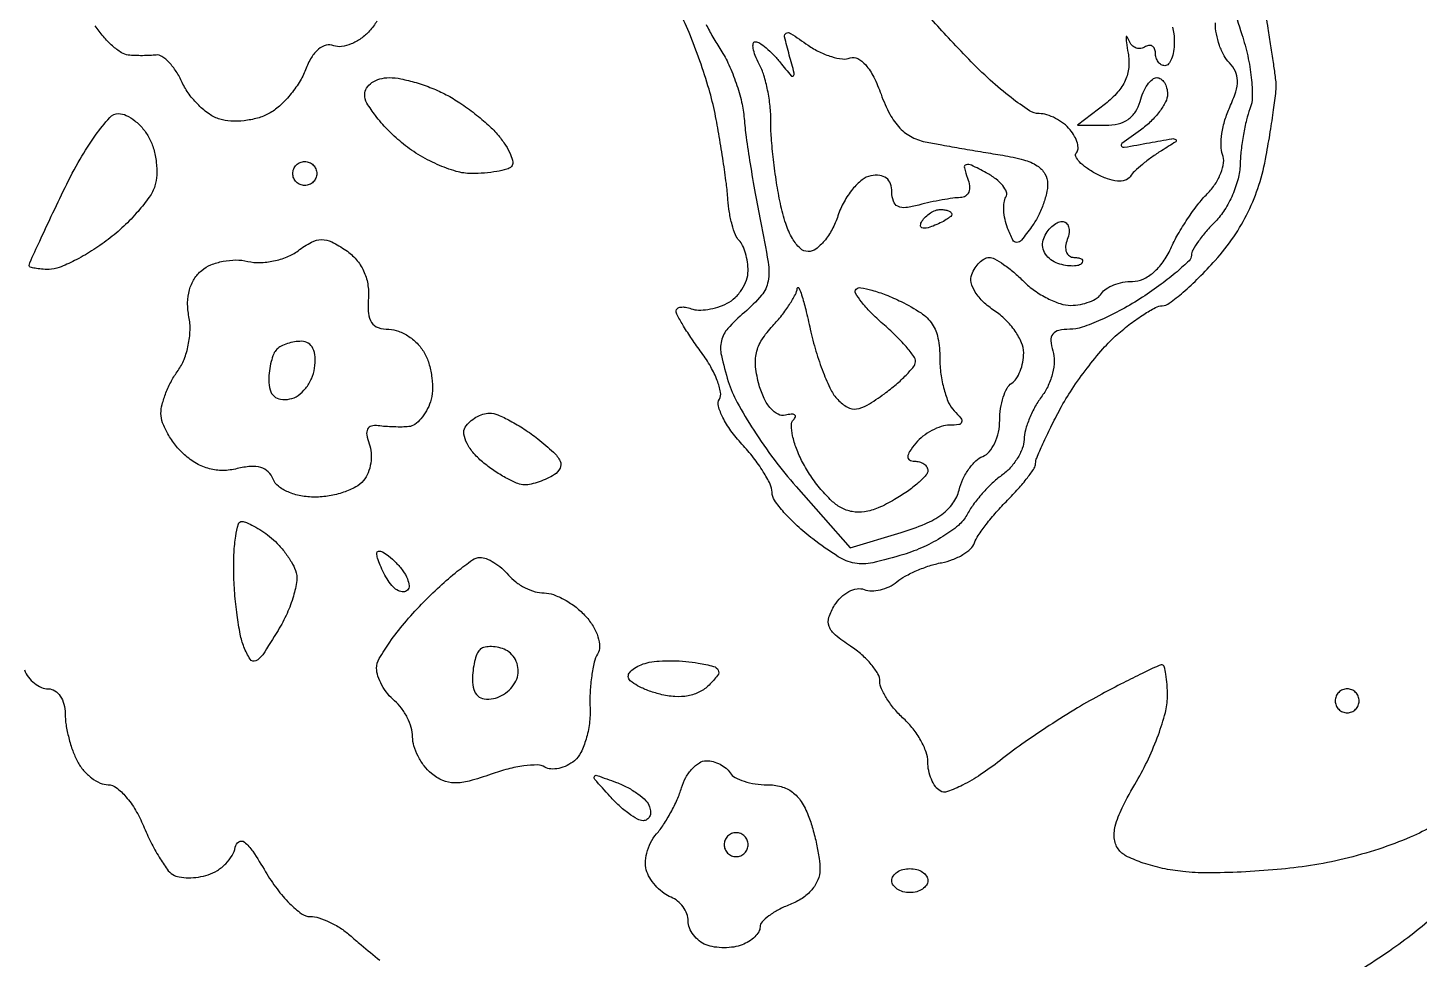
# Model space of a CAD drawing. Extents: x 0 to 102, y 0 to 135.
# Drawn here: x 14.63 to 24.45, y 95.64 to 102.21 of the extents above; entities that cross this region are included whole.
import ezdxf

# ---------------------------------------------------------------- set-up
doc = ezdxf.new("R2010")
doc.units = 0
doc.header["$MEASUREMENT"] = 0

msp = doc.modelspace()

# ---------------------------------------------------------------- linework, layer by layer
for points in [[(23.133774, 102.376691, 0.012498), (23.197973, 102.163922, -0.025422), (23.239732, 102.011379, -0.026966), (23.264813, 101.85835, -0.028181), (23.271799, 101.724611, -0.092708), (23.25526, 101.638171, 0.034144), (23.230655, 101.560199, 0.01597), (23.209042, 101.456497, 0.015739), (23.193219, 101.345866, 0.021262), (23.186346, 101.24505, -0.058827), (23.171732, 101.143603, -0.037626), (23.132444, 101.031038, -0.037499), (23.07643, 100.925, -0.056171), (23.0112, 100.8432, 0.018929), (22.946419, 100.773319, 0.023304), (22.891702, 100.703266, 0.022636), (22.851962, 100.641433, 0.132254), (22.842, 100.604428, -0.203526), (22.825891, 100.566492, -0.014954), (22.740365, 100.48875, -0.018922), (22.628561, 100.400171, -0.013122), (22.496008, 100.308328, -0.019981), (22.351268, 100.22162, -0.021044), (22.202504, 100.148343, -0.021245), (22.06952, 100.096284, -0.082849), (21.982707, 100.0818, 0.052211), (21.90597, 100.073765, 0.176766), (21.86393, 100.047492, 0.18595), (21.849927, 100.001343, 0.058626), (21.863796, 99.929312, -0.087054), (21.873263, 99.858903, -0.048974), (21.861374, 99.773219, -0.046926), (21.831676, 99.686384, -0.056106), (21.787587, 99.612062, 0.035296), (21.73969, 99.538467, 0.028628), (21.698794, 99.453618, 0.029498), (21.670113, 99.370676, 0.063878), (21.660291, 99.304047, -0.087598), (21.647961, 99.241138, -0.047501), (21.612632, 99.170402, -0.04538), (21.561622, 99.103141, -0.05357), (21.501826, 99.050247, 0.036084), (21.435592, 98.995658, 0.021948), (21.365268, 98.922471, 0.021942), (21.30158, 98.843339, 0.035843), (21.255695, 98.7705, -0.096639), (21.196627, 98.697929, -0.03418), (21.087592, 98.618995, -0.032403), (20.95284, 98.546515, -0.032742), (20.810314, 98.492339, -0.019505), (20.5914, 98.434389, -0.097686), (20.465193, 98.431231, -0.099919), (20.348621, 98.476299, -0.020883), (20.168145, 98.602395, -0.022433), (20.058208, 98.69433, -0.02808), (19.965349, 98.789458, -0.028394), (19.89846, 98.87557, -0.152066), (19.881, 98.931652, 0.114989), (19.867708, 98.988686, 0.025389), (19.818467, 99.076984, 0.02512), (19.74961, 99.175565, 0.021871), (19.668121, 99.271593, -0.029478), (19.590527, 99.365901, -0.040869), (19.533532, 99.459316, -0.04672), (19.50218, 99.53949, -0.211306), (19.508884, 99.58809, 0.188644), (19.517896, 99.637426, 0.043054), (19.49414, 99.720574, 0.038739), (19.448026, 99.818074, 0.029362), (19.383364, 99.917217, -0.009648), (19.314739, 100.013884, -0.013104), (19.256829, 100.103867, -0.010016), (19.212453, 100.180374, -0.12707), (19.2042, 100.212324, -0.238383), (19.212776, 100.229289, -0.124425), (19.235264, 100.238459, -0.078198), (19.269421, 100.237895, -0.042954), (19.30995, 100.227182, 0.083996), (19.36107, 100.218054, 0.039666), (19.428126, 100.22277, 0.037846), (19.499292, 100.239069, 0.043585), (19.56375, 100.265408, 0.072677), (19.62037, 100.305841, 0.05761), (19.66831, 100.363872, 0.058784), (19.700825, 100.42984, 0.085334), (19.7118, 100.493677, 0.037164), (19.707119, 100.556572, 0.034429), (19.693162, 100.619752, 0.036258), (19.672731, 100.67424, 0.088777), (19.64835, 100.70925, -0.103567), (19.62283, 100.748287, -0.026501), (19.598986, 100.820332, -0.02584), (19.580002, 100.907282, -0.023679), (19.569402, 100.9983, 0.014703), (19.558329, 101.110937, 0.005384), (19.536287, 101.269461, 0.005332), (19.508464, 101.442309, 0.006363), (19.478432, 101.6046, 0.022595), (19.436287, 101.776152, 0.013117), (19.371085, 101.978097, 0.013096), (19.29495, 102.177501, 0.02147), (19.218979, 102.34148, -0.01119)], [(24.55321, 96.583026, -0.041031), (24.387458, 96.496506, -0.020342), (24.165164, 96.413243, -0.019671), (23.920325, 96.34327, -0.022958), (23.682994, 96.296857, -0.013898), (23.448273, 96.268692, -0.011029), (23.193497, 96.250938, -0.011186), (22.95639, 96.244975, -0.027227), (22.781791, 96.254004, -0.026117), (22.63848, 96.276886, -0.028456), (22.50247, 96.314154, -0.029569), (22.390894, 96.359169, -0.109303), (22.331263, 96.40548, -0.142011), (22.2986, 96.480511, -0.09477), (22.304305, 96.574662, -0.054819), (22.352401, 96.702819, -0.015385), (22.454922, 96.890786, 0.023353), (22.538318, 97.049656, 0.021694), (22.608798, 97.219513, 0.022259), (22.658131, 97.37598, 0.065321), (22.6728, 97.487783, 0.01579), (22.670073, 97.57412, 0.025814), (22.661689, 97.646842, 0.023644), (22.649806, 97.701611, 0.339691), (22.634977, 97.713, 0.110596), (22.608776, 97.707133, 0.002611), (22.494656, 97.652594, 0.005633), (22.361348, 97.586164, 0.003779), (22.210404, 97.507364, 0.013978), (22.038, 97.409419, 0.0084), (21.838761, 97.284118, 0.008408), (21.644658, 97.152741, 0.014507), (21.488329, 97.036143, -0.02082), (21.353608, 96.938284, -0.029958), (21.226212, 96.864206, -0.029991), (21.119665, 96.818299, -0.228989), (21.066901, 96.823773, -0.103277), (21.033902, 96.855098, -0.05173), (21.006092, 96.905739, -0.048233), (20.987184, 96.966337, -0.05156), (20.9808, 97.028081, 0.086738), (20.968761, 97.096957, 0.040394), (20.931098, 97.179772, 0.038419), (20.876345, 97.262551, 0.043542), (20.8116, 97.3323, -0.032896), (20.74685, 97.399147, -0.03386), (20.692102, 97.473296, -0.035963), (20.653926, 97.543777, -0.106529), (20.6424, 97.597262, 0.132868), (20.628245, 97.649588, 0.042264), (20.581389, 97.716223, 0.038776), (20.514185, 97.78486, 0.034613), (20.434703, 97.845188, -0.027459), (20.328399, 97.923503, -0.128824), (20.284367, 97.98457, -0.173371), (20.282743, 98.04914, -0.060088), (20.322882, 98.134797, -0.062231), (20.367965, 98.190257, -0.069683), (20.423758, 98.230494, -0.079575), (20.481308, 98.250004, -0.134411), (20.531656, 98.244994, 0.09345), (20.583486, 98.23556, 0.056045), (20.645816, 98.242967, 0.053475), (20.708537, 98.26495, 0.062272), (20.761746, 98.298931, -0.048406), (20.820787, 98.338976, -0.023498), (20.902881, 98.378861, -0.023054), (20.992978, 98.412689, -0.030716), (21.077639, 98.434457, 0.042473), (21.156171, 98.456627, 0.045497), (21.227939, 98.491381, 0.05025), (21.283198, 98.532724, 0.127258), (21.310268, 98.574505, -0.068333), (21.335841, 98.626353, -0.016072), (21.392686, 98.704845, -0.016261), (21.464528, 98.791632, -0.015356), (21.543198, 98.875289, 0.014162), (21.619411, 98.955946, 0.018805), (21.683743, 99.033711, 0.016344), (21.73185, 99.100974, 0.148112), (21.7422, 99.135148, -0.099131), (21.749876, 99.173486, -0.007148), (21.793177, 99.273242, -0.0098), (21.849269, 99.391337, -0.007246), (21.91574, 99.519794, -0.023912), (21.998825, 99.658457, -0.016459), (22.105369, 99.807524, -0.016628), (22.217644, 99.944473, -0.032228), (22.31759, 100.044618, -0.017368), (22.411613, 100.121781, -0.020869), (22.505325, 100.187384, -0.020071), (22.587608, 100.235473, -0.115286), (22.636084, 100.248327, 0.15422), (22.686056, 100.26576, 0.016519), (22.783116, 100.343407, 0.019095), (22.894737, 100.446551, 0.014254), (23.00998, 100.56825, 0.032303), (23.141144, 100.735497, 0.036912), (23.243319, 100.911211, 0.036792), (23.3188, 101.100547, 0.031718), (23.370216, 101.3085, 0.00457), (23.399056, 101.476674, 0.005845), (23.422387, 101.632095, 0.004595), (23.439189, 101.762515, 0.048598), (23.440358, 101.8161, 0.014866), (23.435098, 101.865996, 0.002248), (23.42116, 101.96543, 0.002519), (23.403581, 102.082698, 0.002176), (23.383967, 102.205658, -0.029541), (23.366246, 102.376311, -0.097975)], [(22.70783, 102.213806, -0.052834), (22.717923, 102.166776, -0.026466), (22.721143, 102.105989, -0.0389), (22.71628, 102.043576, -0.057994), (22.701617, 101.990878, -0.076248), (22.680118, 101.954967, -0.223398), (22.654671, 101.943, -0.133764), (22.629323, 101.949905, -0.100481), (22.607726, 101.969318, -0.087379), (22.593194, 101.998357, -0.072548), (22.5882, 102.032593, 0.097991), (22.582176, 102.063036, 0.175397), (22.56523, 102.081671, 0.170132), (22.539848, 102.085469, 0.091518), (22.510003, 102.073857, -0.128497), (22.477373, 102.063836, -0.129263), (22.444093, 102.071093, -0.112347), (22.415238, 102.09518, -0.080982), (22.395437, 102.132314, 0.094124), (22.385943, 102.149054, 0.695704), (22.380241, 102.146983, 0.037534), (22.383018, 102.106469, 0.006879), (22.394776, 102.032295, -0.065079), (22.398975, 101.929949, -0.083333), (22.375198, 101.838832, -0.076864), (22.320953, 101.755119, -0.046693), (22.234392, 101.674626), (22.0383, 101.523762), (22.23657, 101.521881, 0.063029), (22.324138, 101.532121, 0.090656), (22.395142, 101.564095, 0.09672), (22.447076, 101.617224, 0.081531), (22.479087, 101.6892, -0.038887), (22.501524, 101.75396, -0.050447), (22.532289, 101.808697, -0.059916), (22.566248, 101.84645, -0.181596), (22.598067, 101.8584, -0.153721), (22.626569, 101.849425, -0.097972), (22.650847, 101.824154, -0.080523), (22.667229, 101.786395, -0.062243), (22.6728, 101.741819, -0.11945), (22.659647, 101.687546, -0.042305), (22.616885, 101.619356, -0.039064), (22.555287, 101.549514, -0.036888), (22.48245, 101.488635, 0.003066), (22.350871, 101.392981, 0.408821), (22.347994, 101.37514, 0.289878), (22.367961, 101.366928, 0.002284), (22.5459, 101.399056, -0.003051), (22.70388, 101.427331, -0.192984), (22.730943, 101.421554, -0.537253), (22.730836, 101.405724, -0.006872), (22.6305, 101.34222, 0.0179), (22.56186, 101.296626, 0.017066), (22.495524, 101.245541, 0.017293), (22.440089, 101.196432, 0.056423), (22.408609, 101.158946, -0.18033), (22.373943, 101.133768, -0.089671), (22.319107, 101.128682, -0.064895), (22.248764, 101.144116, -0.036466), (22.168713, 101.17972, -0.029673), (22.100442, 101.221645, -0.053109), (22.050838, 101.264817, -0.080022), (22.025615, 101.302587, -0.313312), (22.03032, 101.32872, 0.190562), (22.042042, 101.35578, 0.076383), (22.037115, 101.396544, 0.060728), (22.017374, 101.444019, 0.044367), (21.984907, 101.491066, 0.056335), (21.939697, 101.534514, 0.043379), (21.88191, 101.571249, 0.044512), (21.820989, 101.596334, 0.075551), (21.766595, 101.6046, -0.147336), (21.698037, 101.62525, -0.018101), (21.569345, 101.717385, -0.020153), (21.421324, 101.841513, -0.015381), (21.269354, 101.988547, -0.004749), (21.126337, 102.138525, -0.007319), (21.005814, 102.271182, -0.003008)], [(17.090583, 102.258174, -0.050605), (17.038951, 102.188017, -0.054338), (16.978623, 102.13439, -0.057112), (16.909118, 102.096057, -0.063716), (16.841305, 102.077826, -0.126108), (16.786327, 102.084205, 0.155821), (16.732139, 102.087311, 0.11377), (16.678257, 102.059364, 0.082071), (16.628479, 102.000504, 0.043751), (16.586825, 101.914444, -0.048438), (16.542607, 101.825223, -0.034634), (16.477276, 101.734892, -0.035171), (16.402189, 101.65679, -0.060918), (16.328654, 101.605057, -0.054873), (16.248541, 101.572895, -0.039334), (16.153761, 101.554323, -0.039893), (16.059454, 101.551009, -0.065773), (15.981047, 101.564951, -0.075299), (15.908701, 101.600583, -0.041802), (15.832768, 101.663447, -0.040547), (15.764929, 101.74163, -0.05157), (15.71662, 101.823972, 0.036672), (15.674158, 101.901544, 0.046953), (15.623747, 101.965438, 0.054644), (15.573241, 102.007961, 0.17809), (15.531427, 102.018111, -0.018142), (15.488763, 102.014773, -0.009766), (15.436012, 102.013599, -0.009714), (15.382131, 102.014498, -0.015037), (15.3357, 102.017576, -0.121509), (15.287015, 102.034694, -0.036812), (15.224393, 102.082649, -0.034462), (15.1597, 102.14873, -0.031472), (15.102544, 102.225023, -0.043326)], [(19.416124, 102.23446, 0.018045), (19.463162, 102.144502, 0.01554), (19.518843, 102.053473, -0.038671), (19.576023, 101.949482, -0.023987), (19.627405, 101.819889, -0.024008), (19.666044, 101.686268, -0.039413), (19.684176, 101.57, 0.015269), (19.698266, 101.438147, 0.005317), (19.726363, 101.249201, 0.005275), (19.761725, 101.04171, 0.006126), (19.799858, 100.845133, -0.010228), (19.853697, 100.554873, -0.08478), (19.852868, 100.421351, -0.133341), (19.806107, 100.322147, -0.038727), (19.685769, 100.201235, 0.03072), (19.568844, 100.08745, 0.127737), (19.523477, 100.001047, 0.11241), (19.522906, 99.897529, 0.021246), (19.571949, 99.713798, 0.049759), (19.63481, 99.566261, 0.017827), (19.752053, 99.369717, 0.017481), (19.896823, 99.161904, 0.019793), (20.050175, 98.97343), (20.432342, 98.539967), (20.793062, 98.648041, 0.026565), (20.961691, 98.708492, 0.058817), (21.080435, 98.775667, 0.078292), (21.158246, 98.853977, 0.095295), (21.201826, 98.947536, -0.0477), (21.229036, 99.024157, -0.044472), (21.270791, 99.096171, -0.047528), (21.31995, 99.153443, -0.100357), (21.369135, 99.184723, 0.129112), (21.414805, 99.217549, 0.063383), (21.453366, 99.278487, 0.05653), (21.479539, 99.356254, 0.052977), (21.4884, 99.439652, -0.037171), (21.494646, 99.523549, -0.041106), (21.513251, 99.602732, -0.045117), (21.540465, 99.666542, -0.131736), (21.573, 99.7011, 0.110434), (21.605445, 99.732786, 0.050458), (21.632749, 99.78569, 0.046555), (21.651332, 99.849698, 0.047416), (21.6576, 99.915643, 0.102255), (21.64273, 99.987591, 0.049775), (21.596972, 100.069962, 0.046462), (21.530161, 100.149379, 0.049666), (21.451205, 100.213134, -0.044617), (21.372598, 100.275311, -0.063322), (21.316203, 100.34421, -0.078614), (21.287583, 100.411425, -0.154219), (21.291056, 100.468885, -0.050813), (21.314353, 100.514981, -0.055355), (21.34591, 100.553999, -0.062456), (21.380543, 100.580622, -0.133438), (21.412851, 100.5894, -0.127445), (21.452416, 100.579149, -0.024463), (21.51591, 100.539697, -0.024628), (21.58728, 100.484976, -0.02051), (21.6576, 100.4202, 0.042674), (21.73446, 100.355449, 0.036313), (21.825333, 100.300703, 0.037888), (21.915955, 100.26304, 0.079703), (21.991007, 100.251, 0.046881), (22.057698, 100.257267, 0.046318), (22.122337, 100.275851, 0.050262), (22.175688, 100.303151, 0.111412), (22.2075, 100.3356, -0.112313), (22.239428, 100.368052, -0.050076), (22.293195, 100.395349, -0.046098), (22.358421, 100.413934, -0.046395), (22.425807, 100.4202, 0.107801), (22.500225, 100.436433, 0.069936), (22.574695, 100.484081, 0.061198), (22.642154, 100.558004, 0.048905), (22.695764, 100.65169, -0.024978), (22.746808, 100.751692, -0.01669), (22.81458, 100.860931, -0.016825), (22.887569, 100.962673, -0.031437), (22.954291, 101.038931, 0.04991), (23.009968, 101.107511, 0.052672), (23.049791, 101.18458, 0.058646), (23.068959, 101.258253, 0.126615), (23.062312, 101.316044, -0.093399), (23.051127, 101.377455, -0.035902), (23.057902, 101.464263, -0.033996), (23.07903, 101.559813, -0.0355), (23.112696, 101.650197, 0.028291), (23.154869, 101.758621, 0.080591), (23.167221, 101.838428, 0.110207), (23.152314, 101.903023, 0.08497), (23.110425, 101.962215, -0.073693), (23.072377, 102.013501, -0.038625), (23.040347, 102.086408, -0.037382), (23.018508, 102.167847, -0.046853), (23.0112, 102.245661, 0.050629)], [(14.602551, 97.677619, 0.070559), (14.630986, 97.62646, 0.063449), (14.673436, 97.583109, 0.066819), (14.722862, 97.553768, 0.100912), (14.771751, 97.5438, -0.146605), (14.816693, 97.530333, -0.099129), (14.854982, 97.492464, -0.082973), (14.880792, 97.435847, -0.065635), (14.8896, 97.369038, 0.039954), (14.895906, 97.290254, 0.023381), (14.915326, 97.197544, 0.023279), (14.943618, 97.106014, 0.03628), (14.977177, 97.030638, 0.055458), (15.020197, 96.968051, 0.05231), (15.076698, 96.915069, 0.056309), (15.137487, 96.87894, 0.106335), (15.192993, 96.867, -0.167374), (15.250643, 96.847146, -0.049399), (15.319195, 96.78172, -0.043544), (15.386668, 96.687802, -0.035057), (15.442535, 96.576685, 0.017198), (15.495332, 96.461615, 0.019833), (15.553654, 96.355921, 0.019315), (15.609545, 96.271079, 0.099347), (15.650475, 96.232824, 0.096325), (15.695224, 96.215903, 0.040575), (15.759547, 96.210205, 0.038191), (15.831347, 96.215174, 0.040495), (15.900119, 96.231014, 0.067075), (15.964508, 96.261428, 0.055316), (16.023331, 96.309558, 0.057238), (16.068091, 96.367209, 0.089127), (16.090663, 96.425747, -0.204276), (16.116776, 96.464473, -0.324378), (16.15501, 96.462452, -0.076743), (16.214465, 96.397004, -0.012808), (16.304748, 96.252572, 0.028209), (16.385689, 96.131539, 0.034951), (16.474611, 96.029275, 0.037534), (16.558854, 95.956842, 0.160131), (16.621047, 95.9364, -0.076005), (16.681311, 95.927186, -0.034071), (16.756175, 95.898015, -0.03273), (16.83263, 95.855739, -0.038165), (16.89885, 95.805728, 0.007171), (16.979385, 95.736676, 0.001847), (17.111379, 95.62757, 0.00188)], [(24.063542, 95.578286, 0.011397), (24.265132, 95.712354, 0.017744), (24.431842, 95.83782, 0.015094), (24.584015, 95.968839, 0.011879)]]:
    msp.add_lwpolyline(points, format="xyb")
for points in [[(20.135224, 102.087585, 0.038667), (20.215326, 102.040251, 0.040888), (20.300308, 102.00683, 0.04451), (20.377738, 101.990812, 0.120946), (20.432929, 101.997785, -0.220735), (20.485559, 101.994196, -0.091626), (20.542057, 101.948007, -0.060184), (20.598548, 101.86225, -0.028832), (20.650538, 101.74085, 0.035006), (20.712725, 101.600452, 0.069503), (20.783864, 101.502001, 0.083164), (20.869693, 101.438052, 0.073296), (20.975471, 101.402049, 0.002055), (21.080797, 101.383141, 0.000878), (21.221799, 101.358681, 0.000869), (21.37222, 101.333129, 0.001143), (21.50955, 101.310368, -0.025967), (21.657538, 101.278225, -0.074891), (21.753329, 101.235985, -0.117978), (21.807248, 101.180504, -0.13487), (21.8268, 101.109336, -0.058978), (21.818716, 101.04104, -0.030246), (21.79352, 100.958452, -0.029573), (21.756882, 100.875458, -0.039151), (21.713506, 100.8052, -0.012075), (21.64181, 100.711962, -0.213353), (21.608714, 100.69512, -0.300424), (21.581082, 100.711435, -0.021834), (21.544031, 100.796665, -0.03931), (21.525856, 100.858057, -0.039525), (21.517556, 100.921425, -0.042525), (21.519454, 100.977611, -0.109133), (21.532795, 101.01579, 0.231752), (21.536255, 101.050945, 0.081584), (21.51037, 101.096138, 0.060177), (21.46068, 101.144092, 0.039023), (21.393342, 101.187197, 0.010401), (21.288566, 101.240498, 0.184717), (21.251445, 101.243642, 0.403301), (21.238653, 101.221468, 0.030752), (21.261417, 101.149142, -0.060415), (21.275093, 101.094612, -0.119785), (21.270079, 101.050584, -0.162992), (21.247397, 101.022245, -0.141299), (21.210795, 101.011245, 0.030966), (21.158376, 101.007405, 0.010227), (21.082069, 100.995444, 0.010141), (20.997788, 100.978691, 0.011335), (20.91735, 100.959078, -0.035664), (20.824925, 100.941251, -0.143289), (20.768763, 100.950626, -0.202124), (20.737591, 100.986032, -0.080928), (20.727, 101.051036, 0.085475), (20.716983, 101.109206, 0.143743), (20.688147, 101.149038, 0.137551), (20.641292, 101.16804, 0.075471), (20.57895, 101.165623, 0.12183), (20.516115, 101.136662, 0.051637), (20.449538, 101.071125, 0.046942), (20.389628, 100.98285, 0.045104), (20.3463, 100.883786, -0.04179), (20.304665, 100.786852, -0.051086), (20.249696, 100.704986, -0.059503), (20.190401, 100.648793, -0.162693), (20.136235, 100.631017, -0.189796), (20.079277, 100.653805, -0.072654), (20.025333, 100.721888, -0.05245), (19.977595, 100.828734, -0.027196), (19.939838, 100.9701, -0.012977), (19.912924, 101.117446, -0.009797), (19.890758, 101.280491, -0.009922), (19.875968, 101.43459, -0.02252), (19.872363, 101.551551, 0.030487), (19.867467, 101.65624, 0.023125), (19.84984, 101.769852, 0.023592), (19.823221, 101.875268, 0.049259), (19.790834, 101.953401, -0.026608), (19.762278, 102.014342, -0.052837), (19.747585, 102.065553, -0.091297), (19.747867, 102.099748, -0.359501), (19.762947, 102.1122, -0.148563), (19.792308, 102.103279, -0.026973), (19.838364, 102.06871, -0.026955), (19.889582, 102.020833, -0.021575), (19.939504, 101.96415, 0.004876), (20.015099, 101.872308, 0.415022), (20.03147, 101.870903, 0.289128), (20.037482, 101.889887, 0.003636), (20.002992, 102.017753, -0.008945), (19.969556, 102.147163, -0.34249), (19.981154, 102.172792, -0.274049), (20.012261, 102.171264, -0.00674)], [(17.178001, 101.8584, -0.050655), (17.260575, 101.850013, -0.022075), (17.367573, 101.82308, -0.021575), (17.479674, 101.784197, -0.026873), (17.579851, 101.738163, -0.026692), (17.677629, 101.679837, -0.018098), (17.782641, 101.603686, -0.018268), (17.878986, 101.522514, -0.034419), (17.9494, 101.449213, -0.029933), (17.999845, 101.380985, -0.044804), (18.034526, 101.315533, -0.054631), (18.050567, 101.261493, -0.24599), (18.04105, 101.23105, -0.130468), (18.007959, 101.211842, -0.02332), (17.937621, 101.196126, -0.023797), (17.851302, 101.185226, -0.019508), (17.758391, 101.1816, -0.071404), (17.650448, 101.197094, -0.033153), (17.517227, 101.245937, -0.031993), (17.38168, 101.316791, -0.038489), (17.264891, 101.40062, -0.024684), (17.165252, 101.493232, -0.029235), (17.08106, 101.590371, -0.030206), (17.02105, 101.678984, -0.134523), (17.0046, 101.73902, -0.143754), (17.017965, 101.784545, -0.099515), (17.055537, 101.823332, -0.083955), (17.111718, 101.849468, -0.067076)], [(15.266671, 101.6046, -0.113268), (15.321094, 101.592111, -0.055196), (15.381755, 101.553959, -0.050663), (15.438975, 101.498146, -0.051349), (15.48351, 101.432204, -0.054542), (15.51496, 101.354015, -0.039294), (15.533189, 101.26167, -0.039888), (15.53655, 101.169903, -0.066149), (15.523068, 101.093748, -0.077415), (15.48415, 101.015561, -0.025472), (15.404412, 100.914356, -0.024676), (15.303128, 100.809396, -0.025573), (15.193146, 100.716243, -0.022047), (15.076734, 100.635311, -0.02361), (14.956217, 100.566911, -0.024029), (14.847798, 100.51837, -0.093498), (14.775865, 100.5048, -0.018352), (14.722175, 100.506771, -0.029796), (14.676944, 100.512822, -0.030204), (14.643547, 100.521454, -0.325149), (14.6358, 100.532108, -0.107444), (14.640168, 100.552198, -0.000823), (14.710162, 100.704905, -0.003001), (14.791915, 100.879724, -0.001916), (14.888947, 101.082008, -0.017858), (14.995351, 101.283038, -0.02584), (15.104489, 101.451748, -0.02427), (15.204112, 101.576367, -0.215202)], [(16.5816, 101.2662, -0.099038), (16.613887, 101.259741, -0.097945), (16.641349, 101.241349, -0.097945), (16.659741, 101.213887, -0.099038), (16.6662, 101.1816, -0.099038), (16.659741, 101.149313, -0.097945), (16.641349, 101.121851, -0.097945), (16.613887, 101.103459, -0.099038), (16.5816, 101.097, -0.099038), (16.549313, 101.103459, -0.097945), (16.521851, 101.121851, -0.097945), (16.503459, 101.149313, -0.099038), (16.497, 101.1816, -0.099038), (16.503459, 101.213887, -0.097945), (16.521851, 101.241349, -0.097945), (16.549313, 101.259741, -0.099038)], [(21.070393, 100.9278, -0.039867), (21.100875, 100.925366, -0.059132), (21.126615, 100.918033, -0.077771), (21.144128, 100.907275, -0.219607), (21.15, 100.894551, -0.2252), (21.14249, 100.878723, -0.029412), (21.111432, 100.85627, -0.029555), (21.068999, 100.832641, -0.020646), (21.018706, 100.81092, -0.036408), (20.969657, 100.79609, -0.155351), (20.939555, 100.798727, -0.32948), (20.929457, 100.815626, -0.1144), (20.939099, 100.844169, -0.061454), (20.964774, 100.876159, -0.051183), (20.998987, 100.903233, -0.053277), (21.036124, 100.921666, -0.088797)], [(21.929503, 100.8432, -0.177953), (21.957643, 100.832857, -0.148741), (21.974947, 100.805923, -0.102995), (21.977843, 100.764883, -0.057964), (21.965406, 100.7163, 0.066923), (21.953899, 100.667757, 0.114556), (21.959228, 100.626677, 0.152337), (21.980194, 100.599633, 0.153432), (22.012755, 100.5894, -0.044993), (22.04664, 100.586345, -0.132774), (22.067576, 100.576389, -0.259298), (22.072979, 100.561839, -0.15971), (22.064509, 100.545109, -0.156973), (22.038228, 100.531627, -0.050521), (21.993963, 100.528895, -0.044649), (21.94097, 100.535746, -0.037169), (21.88655, 100.55211, -0.088479), (21.839008, 100.580796, -0.094822), (21.805664, 100.623556, -0.099985), (21.791594, 100.673627, -0.110706), (21.798893, 100.723301, -0.057031), (21.822784, 100.769152, -0.058528), (21.856238, 100.80798, -0.06477), (21.893736, 100.834372, -0.121582)], [(16.87242, 100.639574, -0.065424), (16.945058, 100.574882, -0.068636), (16.997143, 100.494592, -0.067554), (17.026128, 100.402042, -0.060325), (17.030973, 100.301393, 0.037543), (17.031255, 100.194905, 0.127211), (17.053643, 100.129705, 0.168518), (17.100328, 100.093987, 0.079964), (17.176046, 100.0818, -0.092137), (17.244464, 100.069085, -0.057599), (17.316855, 100.031159, -0.055262), (17.382055, 99.975337, -0.065324), (17.42931, 99.909404, -0.054526), (17.460761, 99.831219, -0.039292), (17.478994, 99.738886, -0.039888), (17.482362, 99.647137, -0.066167), (17.468886, 99.571004, -0.049096), (17.441311, 99.506762, -0.052827), (17.402286, 99.450819, -0.059191), (17.358305, 99.410832, -0.130682), (17.316149, 99.394976, -0.021221), (17.269429, 99.392291, -0.011046), (17.211051, 99.392706, -0.010964), (17.151041, 99.395777, -0.016422), (17.098863, 99.401323, 0.094393), (17.051662, 99.398985, 0.223839), (17.024924, 99.377444, 0.159711), (17.019308, 99.336256, 0.046321), (17.036873, 99.273723, -0.075283), (17.050856, 99.210037, -0.055759), (17.047568, 99.137918, -0.056009), (17.028492, 99.068687, -0.078148), (16.995701, 99.013577, -0.096113), (16.941269, 98.968978, -0.041971), (16.855314, 98.931527, -0.039492), (16.754474, 98.905986, -0.042307), (16.653186, 98.8974, -0.045465), (16.553276, 98.906504, -0.055889), (16.463688, 98.933569, -0.065116), (16.395194, 98.974172, -0.135632), (16.358625, 99.023698, 0.10914), (16.323985, 99.076131, 0.121738), (16.271708, 99.106569, 0.091897), (16.199126, 99.113976, 0.041106), (16.104071, 99.098271, -0.059015), (16.003962, 99.085386, -0.067245), (15.908128, 99.097347, -0.065906), (15.817358, 99.134667, -0.053517), (15.732191, 99.196585, -0.041341), (15.668751, 99.264329, -0.037656), (15.615101, 99.343651, -0.039761), (15.57812, 99.422218, -0.090357), (15.5664, 99.486542, -0.064677), (15.574883, 99.551846, -0.029632), (15.601757, 99.633599, -0.028736), (15.640689, 99.717536, -0.035201), (15.686763, 99.79068, 0.066062), (15.729911, 99.869557, 0.042066), (15.759323, 99.970117, 0.041582), (15.771807, 100.076013, 0.057758), (15.76407, 100.171139, -0.051147), (15.754764, 100.269499, -0.065357), (15.76731, 100.359576, -0.071469), (15.801061, 100.436887, -0.081116), (15.854109, 100.497836, -0.076981), (15.91909, 100.536705, -0.047945), (16.004344, 100.562108, -0.046916), (16.095565, 100.571261, -0.061542), (16.178651, 100.561522, 0.067449), (16.263968, 100.552537, 0.04454), (16.362014, 100.56424, 0.044301), (16.457202, 100.593306, 0.063525), (16.53402, 100.636456, -0.035477), (16.629388, 100.69728, -0.122508), (16.699816, 100.71549, -0.1193), (16.771642, 100.698804, -0.032815)], [(20.150922, 100.0818, 0.019551), (20.190759, 99.927564, 0.020319), (20.242088, 99.778916, 0.02051), (20.296779, 99.654491, 0.078283), (20.34528, 99.585304, 0.070847), (20.413426, 99.532229, 0.163492), (20.476321, 99.519734, 0.10528), (20.552434, 99.546468, 0.020561), (20.673959, 99.627604, 0.018296), (20.757222, 99.693082, 0.023991), (20.827942, 99.75909, 0.022711), (20.880276, 99.817986, 0.161812), (20.893541, 99.853208, 0.169518), (20.88223, 99.890237, 0.01934), (20.827078, 99.959707, 0.021614), (20.752459, 100.039341, 0.016), (20.66355, 100.120961, -0.019153), (20.577545, 100.20092, -0.031714), (20.51221, 100.275396, -0.03399), (20.471247, 100.336742, -0.338209), (20.47505, 100.365503, -0.243762), (20.506994, 100.375695, -0.025294), (20.586454, 100.357934, -0.026905), (20.68446, 100.324988, -0.018235), (20.7923, 100.277533, -0.033776), (20.9328, 100.197359, -0.096975), (21.012332, 100.118772, -0.105516), (21.052633, 100.020107, -0.04441), (21.0654, 99.876653, 0.033912), (21.072888, 99.766372, 0.033037), (21.095222, 99.657124, 0.034866), (21.127868, 99.564064, 0.094857), (21.16692, 99.50652, -0.02553), (21.214102, 99.454257, -0.252182), (21.219486, 99.42615, -0.292632), (21.199084, 99.409084, -0.03182), (21.134979, 99.405, 0.07792), (21.076195, 99.395783, 0.04439), (21.009785, 99.367723, 0.043028), (20.946351, 99.32666, 0.054447), (20.8962, 99.2781, 0.024942), (20.852402, 99.219623, 0.128583), (20.839131, 99.181771, 0.300026), (20.851178, 99.159799, 0.122183), (20.885841, 99.1512, -0.068135), (20.922137, 99.146231, -0.084655), (20.952906, 99.131707, -0.099762), (20.97348, 99.110146, -0.141719), (20.9808, 99.08484, -0.189662), (20.967546, 99.051156, -0.025691), (20.91201, 98.997338, -0.026642), (20.836307, 98.937972, -0.019553), (20.74662, 98.880147, -0.031607), (20.630665, 98.821192, -0.065158), (20.532968, 98.793411, -0.081715), (20.446707, 98.794805, -0.082935), (20.365918, 98.823812, -0.063923), (20.301013, 98.871923, -0.026417), (20.226152, 98.951891, -0.025611), (20.153926, 99.047216, -0.029993), (20.095872, 99.144679, -0.028214), (20.052965, 99.240543, -0.038842), (20.026281, 99.331028, -0.04351), (20.017202, 99.404965, -0.208079), (20.032424, 99.443624, 0.108832), (20.045482, 99.46406, 0.369115), (20.040393, 99.477769, 0.153988), (20.01679, 99.482617, 0.033245), (19.975191, 99.4755, -0.180269), (19.923343, 99.481794, -0.094722), (19.871603, 99.522481, -0.069299), (19.825252, 99.593667, -0.041014), (19.789791, 99.6888, -0.04065), (19.764846, 99.816057, -0.084833), (19.770578, 99.916584, -0.08689), (19.809166, 100.007966, -0.044309), (19.88595, 100.106602, 0.020566), (19.949487, 100.180689, 0.022625), (20.004613, 100.257494, 0.022781), (20.045406, 100.326841, 0.096706), (20.05926, 100.372702, -0.752393), (20.069651, 100.374595, -0.038937), (20.089923, 100.324291, -0.016227), (20.118524, 100.222061, -0.00667)], [(16.559284, 99.9972, 0.041875), (16.509706, 99.993041, 0.036074), (16.458896, 99.980632, 0.037702), (16.414273, 99.962446, 0.080933), (16.3842, 99.9408, 0.099714), (16.362484, 99.908128, 0.033603), (16.344367, 99.853585, 0.031869), (16.331959, 99.788985, 0.031526), (16.3278, 99.723097, 0.066088), (16.33697, 99.65402, 0.144649), (16.364662, 99.608982, 0.153705), (16.411046, 99.587866, 0.077783), (16.47585, 99.590011, 0.107272), (16.534472, 99.614939, 0.069535), (16.588352, 99.665601, 0.065066), (16.629533, 99.733168, 0.069036), (16.650934, 99.807714, 0.047618), (16.654648, 99.887435, 0.100812), (16.639441, 99.9471, 0.141528), (16.60663, 99.983639, 0.14039)], [(17.886484, 99.4896, -0.098851), (17.943784, 99.47816, -0.023579), (18.032097, 99.436446, -0.023331), (18.130844, 99.377914, -0.0212), (18.227022, 99.30865, -0.018721), (18.337648, 99.214722, -0.099067), (18.384377, 99.150888, -0.22476), (18.383989, 99.100819, -0.139879), (18.344181, 99.056146, -0.032333), (18.293898, 99.028655, -0.025173), (18.236148, 99.00523, -0.025771), (18.179893, 98.988841, -0.054682), (18.134922, 98.983295, -0.101203), (18.085382, 98.992735, -0.025255), (18.010446, 99.028058, -0.024767), (17.927104, 99.078075, -0.022658), (17.846512, 99.137499, -0.042117), (17.775867, 99.205297, -0.061179), (17.727166, 99.276551, -0.078049), (17.705482, 99.341642, -0.181805), (17.715232, 99.391299, -0.071353), (17.746655, 99.428906, -0.052848), (17.790598, 99.460724, -0.053314), (17.839715, 99.482339, -0.077163)], [(16.13745, 98.725509, -0.09174), (16.170337, 98.71797, -0.021837), (16.221079, 98.693336, -0.021731), (16.277796, 98.659406, -0.019955), (16.333043, 98.619759, -0.037971), (16.387398, 98.5703, -0.026028), (16.441442, 98.506729, -0.026313), (16.487337, 98.439632, -0.047269), (16.516499, 98.379696, -0.123948), (16.524574, 98.307718, -0.037123), (16.501486, 98.198926, -0.034704), (16.456327, 98.076246, -0.031434), (16.393335, 97.956696, -0.007783), (16.284814, 97.784885, -0.135962), (16.235694, 97.741664, -0.382253), (16.196336, 97.752934, -0.046856), (16.152375, 97.8399, -0.045098), (16.12634, 97.929011, -0.014498), (16.103675, 98.065015, -0.01433), (16.087106, 98.218584, -0.015571), (16.079946, 98.36865, -0.016592), (16.082238, 98.506299, -0.027492), (16.094385, 98.621792, -0.026621), (16.112943, 98.7076, -0.350071)], [(17.819091, 98.471558, -0.103399), (17.863142, 98.463711, -0.042845), (17.917398, 98.436288, -0.040004), (17.972452, 98.395844, -0.041153), (18.0198, 98.3475, 0.058838), (18.070844, 98.298934, 0.04377), (18.136989, 98.257877, 0.044593), (18.207345, 98.229865, 0.07257), (18.270847, 98.2206, -0.087002), (18.337317, 98.208946, -0.040351), (18.417331, 98.172463, -0.038365), (18.497368, 98.119436, -0.043377), (18.564876, 98.056731, -0.047822), (18.617915, 97.985492, -0.05957), (18.651954, 97.910367, -0.070399), (18.663453, 97.841672, -0.145734), (18.64938, 97.789638, 0.080526), (18.625423, 97.731831, 0.022924), (18.607359, 97.636004, 0.022453), (18.596656, 97.524369, 0.02207), (18.595916, 97.41158, -0.040746), (18.590976, 97.299041, -0.040072), (18.56787, 97.188145, -0.043007), (18.531415, 97.094566, -0.105547), (18.48593, 97.036889, -0.058983), (18.433307, 97.002794, -0.061383), (18.374871, 96.982487, -0.068263), (18.319693, 96.978312, -0.123824), (18.276813, 96.991914, 0.141688), (18.22424, 97.006582, 0.030457), (18.1289, 96.999866, 0.029513), (18.015528, 96.978035, 0.02444), (17.897976, 96.941916, -0.020029), (17.742954, 96.892784, -0.069825), (17.639064, 96.879472, -0.09986), (17.556452, 96.897169, -0.070774), (17.47547, 96.946978, -0.057601), (17.424774, 96.999997, -0.043587), (17.381913, 97.068239, -0.044564), (17.352659, 97.140511, -0.074021), (17.343, 97.2054, 0.071461), (17.333726, 97.269959, 0.044601), (17.305723, 97.341203, 0.043899), (17.264668, 97.407957, 0.059806), (17.2161, 97.4592, -0.051443), (17.167543, 97.508751, -0.042368), (17.126477, 97.570377, -0.044073), (17.098375, 97.634157, -0.081915), (17.0892, 97.689781, -0.132786), (17.107468, 97.757356, -0.020961), (17.182392, 97.874256, -0.022012), (17.284979, 98.007563, -0.017652), (17.40645, 98.14188, -0.013519), (17.534917, 98.267262, -0.01803), (17.658529, 98.373543, -0.015404), (17.765487, 98.453727, -0.146716)], [(17.226171, 98.434114, -0.039697), (17.274448, 98.377496, -0.058934), (17.306172, 98.320643, -0.077508), (17.31788, 98.27207, -0.220265), (17.306171, 98.240171, -0.195698), (17.278243, 98.2284, -0.119033), (17.242816, 98.236493, -0.084326), (17.204808, 98.264192, -0.052259), (17.170496, 98.30765, -0.021825), (17.140275, 98.360397, -0.021354), (17.11453, 98.415956, -0.02182), (17.096196, 98.46656, -0.071452), (17.090495, 98.501593, -0.386802), (17.102463, 98.515251, -0.14466), (17.129816, 98.510437, -0.057554), (17.173592, 98.481974, -0.023482)], [(17.989924, 97.823426, 0.04602), (17.939207, 97.837705, 0.05064), (17.888354, 97.841846, 0.056944), (17.844773, 97.835985, 0.135301), (17.816571, 97.819971, 0.106562), (17.797069, 97.78975, 0.031623), (17.780855, 97.736872, 0.030158), (17.769726, 97.673556, 0.028434), (17.766, 97.608097, 0.065979), (17.775135, 97.53917, 0.144026), (17.802721, 97.494138, 0.15388), (17.848841, 97.473001, 0.078817), (17.913078, 97.475118, 0.078362), (17.971269, 97.496139, 0.064319), (18.024671, 97.5352, 0.065604), (18.06541, 97.5856, 0.089871), (18.086432, 97.639877, 0.088486), (18.087197, 97.695548, 0.080496), (18.068921, 97.750073, 0.082148), (18.034828, 97.795108, 0.098434)], [(19.35919, 97.726228, -0.018562), (19.468007, 97.702388, -0.218873), (19.50074, 97.675715, -0.288262), (19.496831, 97.638692, -0.029729), (19.435843, 97.569985, -0.079542), (19.369376, 97.521864, -0.071115), (19.288622, 97.494572, -0.063246), (19.194977, 97.489173, -0.044322), (19.090503, 97.505746, -0.027221), (19.004444, 97.532398, -0.038772), (18.931807, 97.565911, -0.043719), (18.880218, 97.60099, -0.225263), (18.8658, 97.631368, -0.179804), (18.876483, 97.660114, -0.066558), (18.90929, 97.689253, -0.055077), (18.957191, 97.714393, -0.042351), (19.01385, 97.731214, -0.036969), (19.084597, 97.740467, -0.017646), (19.176364, 97.742381, -0.017385), (19.272823, 97.737631, -0.023651)], [(23.9418, 97.5438, 0.099038), (23.909513, 97.537341, 0.097945), (23.882051, 97.518949, 0.097945), (23.863659, 97.491487, 0.099038), (23.8572, 97.4592, 0.099038), (23.863659, 97.426913, 0.097945), (23.882051, 97.399451, 0.097945), (23.909513, 97.381059, 0.099038), (23.9418, 97.3746, 0.099038), (23.974087, 97.381059, 0.097945), (24.001549, 97.399451, 0.097945), (24.019941, 97.426913, 0.099038), (24.0264, 97.4592, 0.099038), (24.019941, 97.491487, 0.097945), (24.001549, 97.518949, 0.097945), (23.974087, 97.537341, 0.099038)], [(19.416408, 97.0362, -0.064623), (19.464737, 97.029928, -0.051845), (19.513838, 97.011349, -0.053424), (19.556339, 96.983982, -0.084803), (19.5849, 96.9516, 0.131506), (19.619425, 96.919066, 0.045185), (19.683103, 96.891851, 0.041167), (19.762105, 96.873246, 0.037268), (19.845787, 96.867, -0.065515), (19.945085, 96.853933, -0.095009), (20.024453, 96.815482, -0.089567), (20.087139, 96.748403, -0.052442), (20.136894, 96.649993, -0.021468), (20.16849, 96.554772, -0.016295), (20.195164, 96.448031, -0.01656), (20.213629, 96.346076, -0.03653), (20.2194, 96.267199, -0.101918), (20.204438, 96.19456, -0.076011), (20.16101, 96.124982, -0.06814), (20.093422, 96.065103, -0.056461), (20.0079, 96.021, 0.029983), (19.926925, 95.984521, 0.03966), (19.858528, 95.941401, 0.044428), (19.810305, 95.898196, 0.190099), (19.7964, 95.862945, -0.135928), (19.787181, 95.82966, -0.061883), (19.759123, 95.793806, -0.054671), (19.718041, 95.760993, -0.049617), (19.6695, 95.736606, -0.055611), (19.611641, 95.721506, -0.036064), (19.5426, 95.716519, -0.036064), (19.473559, 95.721506, -0.055611), (19.4157, 95.736606, -0.075752), (19.367188, 95.764229, -0.064704), (19.326077, 95.806396, -0.066827), (19.298272, 95.8561, -0.094426), (19.2888, 95.905806, 0.090052), (19.279809, 95.955325, 0.066632), (19.253445, 96.004479, 0.06543), (19.214452, 96.045831, 0.079584), (19.168441, 96.072496, -0.068065), (19.118631, 96.099859, -0.042197), (19.068491, 96.144065, -0.041627), (19.025525, 96.197126, -0.057824), (18.997201, 96.251276, -0.096187), (18.986484, 96.312024, -0.057851), (18.996203, 96.384816, -0.054973), (19.023552, 96.457884, -0.062894), (19.065254, 96.519685, 0.035578), (19.115025, 96.585415, 0.019981), (19.16629, 96.67152, 0.019858), (19.211343, 96.763062, 0.030468), (19.242194, 96.84585, -0.052353), (19.273011, 96.918655, -0.059104), (19.317298, 96.980285, -0.067797), (19.367663, 97.022213, -0.14063)], [(18.781991, 96.883264, -0.033945), (18.861692, 96.847463, -0.035961), (18.934214, 96.8018, -0.038552), (18.990233, 96.753563, -0.115786), (19.016543, 96.71087, -0.073993), (19.023107, 96.673538, -0.11711), (19.016466, 96.641891, -0.144823), (18.997838, 96.620977, -0.139776), (18.970562, 96.6132, -0.131363), (18.930432, 96.623928, -0.027848), (18.869265, 96.663841, -0.027352), (18.801502, 96.719599, -0.023011), (18.73601, 96.785593, -0.003079), (18.630001, 96.904192, -0.299297), (18.626952, 96.925576, -0.384864), (18.644501, 96.932913, -0.003887)], [(19.6272, 96.5286, 0.099038), (19.594913, 96.522141, 0.097945), (19.567451, 96.503749, 0.097945), (19.549059, 96.476287, 0.099038), (19.5426, 96.444, 0.099038), (19.549059, 96.411713, 0.097945), (19.567451, 96.384251, 0.097945), (19.594913, 96.365859, 0.099038), (19.6272, 96.3594, 0.099038), (19.659487, 96.365859, 0.097945), (19.686949, 96.384251, 0.097945), (19.705341, 96.411713, 0.099038), (19.7118, 96.444, 0.099038), (19.705341, 96.476287, 0.097945), (19.686949, 96.503749, 0.097945), (19.659487, 96.522141, 0.099038)], [(20.8539, 96.2748, -0.064853), (20.902414, 96.268481, -0.082425), (20.943523, 96.249949, -0.098894), (20.971023, 96.222463, -0.148195), (20.9808, 96.1902, -0.148195), (20.971023, 96.157937, -0.098894), (20.943523, 96.130451, -0.082425), (20.902414, 96.111919, -0.064853), (20.8539, 96.1056, -0.064853), (20.805386, 96.111919, -0.082425), (20.764277, 96.130451, -0.098894), (20.736777, 96.157937, -0.148195), (20.727, 96.1902, -0.148195), (20.736777, 96.222463, -0.098894), (20.764277, 96.249949, -0.082425), (20.805386, 96.268481, -0.064853)]]:
    msp.add_lwpolyline(points, format="xyb", close=True)

doc.saveas('drawing.dxf')
